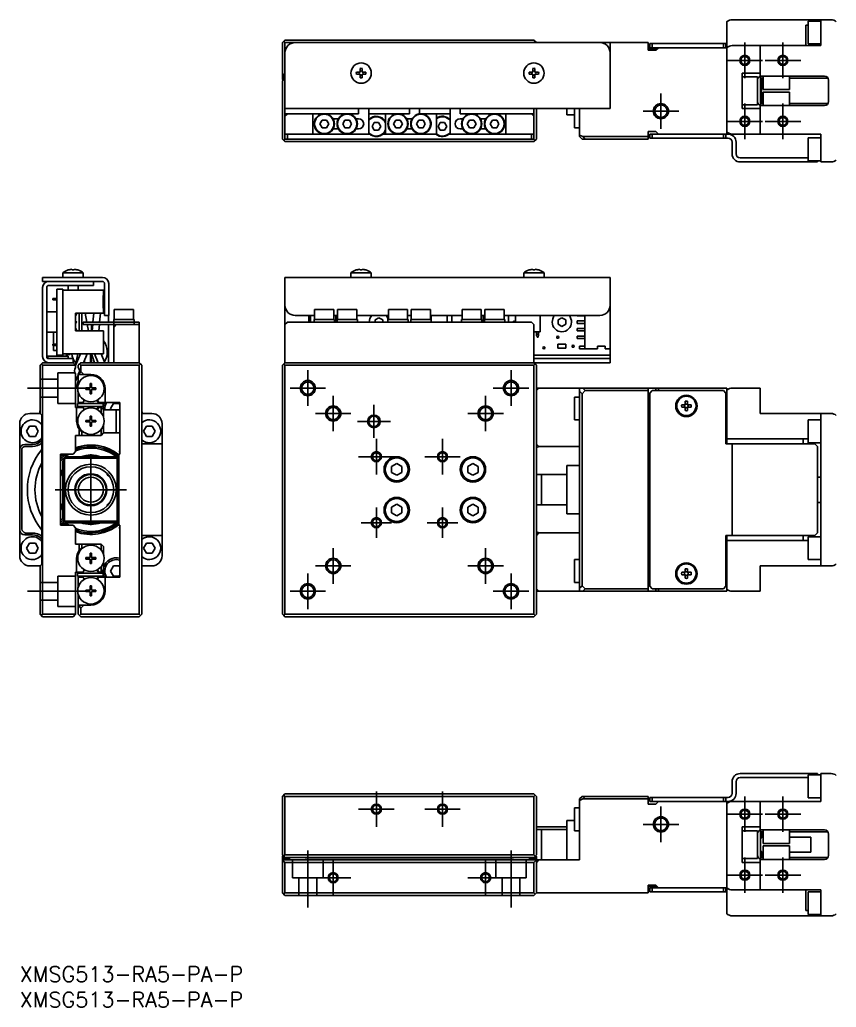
# Model space of a CAD drawing. Extents: x 0 to 519, y -8 to 186.
# Drawn here: x 0 to 160.7, y -8 to 186.4 of the extents above; entities that cross this region are included whole.
import ezdxf

# ---------------------------------------------------------------- set-up
doc = ezdxf.new("R2010")
doc.units = 0
doc.header["$LTSCALE"] = 0.5
doc.linetypes.add('CENTER', pattern=[50.8, 31.75, -6.35, 6.35, -6.35])
doc.linetypes.add('DASHED', pattern=[19.05, 12.7, -6.35])
for name, color, linetype in [('MSM_CENTER', 1, 'CENTER'), ('MSM_CONTINUOUS', 7, 'CONTINUOUS'), ('MSM_DASHED', 4, 'DASHED'), ('MSM_NARROW', 5, 'CONTINUOUS'), ('MSM_PART_NUMBER', 7, 'CONTINUOUS')]:
    doc.layers.add(name, color=color, linetype=linetype)
doc.styles.get("Standard").update_dxf_attribs({"font": 'txt.shx', "height": 1, "bigfont": 'bigfont.shx'})

# ---------------------------------------------------------------- blocks, each defined once
blk = doc.blocks.new('*U2')
at = {"layer": 'MSM_PART_NUMBER'}
blk.add_text('XMSG513-RA5-PA-P', height=3, dxfattribs=at).set_placement((0, -3))
blk = doc.blocks.new('*U3')
at = {"layer": 'MSM_PART_NUMBER'}
blk.add_text('XMSG513-RA5-PA-P', height=3, dxfattribs=at).set_placement((0, -8))

msp = doc.modelspace()

# ---------------------------------------------------------------- linework, layer by layer
at = {"layer": 'MSM_CENTER'}
for p, q in [((142.69, 174.88), (142.69, 181.88)), ((150.19, 174.88), (150.19, 181.88)), ((139.19, 178.38), (146.19, 178.38)), ((146.69, 178.38), (153.69, 178.38)), ((126.19, 164.88), (126.19, 171.88)), ((142.69, 162.88), (142.69, 169.88)), ((150.19, 162.88), (150.19, 169.88)), ((122.69, 168.38), (129.69, 168.38)), ((139.19, 166.38), (146.19, 166.38)), ((146.69, 166.38), (153.69, 166.38)), ((56.69, 117.37), (56.69, 110.37)), ((96.69, 117.37), (96.69, 110.37)), ((1.5, 113.87), (13, 113.87)), ((53.19, 113.87), (60.19, 113.87)), ((93.19, 113.87), (100.19, 113.87)), ((61.69, 112.37), (61.69, 105.37)), ((91.69, 112.37), (91.69, 105.37)), ((58.19, 108.87), (65.19, 108.87)), ((69.69, 104.07), (69.69, 110.57)), ((88.19, 108.87), (95.19, 108.87)), ((66.44, 107.32), (72.94, 107.32)), ((70.19, 103.87), (70.19, 96.87)), ((83.19, 103.87), (83.19, 96.87)), ((14, 86.87), (14, 100.87)), ((66.69, 100.37), (73.69, 100.37)), ((79.69, 100.37), (86.69, 100.37)), ((7, 93.87), (21, 93.87)), ((70.19, 84.37), (70.19, 90.37)), ((83.19, 84.37), (83.19, 90.37)), ((67.19, 87.37), (73.19, 87.37)), ((80.19, 87.37), (86.19, 87.37)), ((61.69, 82.37), (61.69, 75.37)), ((91.69, 82.37), (91.69, 75.37)), ((58.19, 78.87), (65.19, 78.87)), ((88.19, 78.87), (95.19, 78.87)), ((56.69, 77.37), (56.69, 70.37)), ((96.69, 77.37), (96.69, 70.37)), ((1.5, 73.87), (13, 73.87)), ((53.19, 73.87), (60.19, 73.87)), ((93.19, 73.87), (100.19, 73.87)), ((70.19, 27.5), (70.19, 34.5)), ((83.19, 27.5), (83.19, 34.5)), ((142.69, 26.5), (142.69, 33.5)), ((150.19, 26.5), (150.19, 33.5)), ((126.19, 24.5), (126.19, 31.5)), ((66.69, 31), (73.69, 31)), ((79.69, 31), (86.69, 31)), ((139.19, 30), (146.19, 30)), ((146.69, 30), (153.69, 30)), ((122.69, 28), (129.69, 28)), ((56.69, 22.85), (56.69, 11.65)), ((96.69, 22.85), (96.69, 11.65)), ((142.69, 14.5), (142.69, 21.5)), ((150.19, 14.5), (150.19, 21.5)), ((61.69, 14), (61.69, 21)), ((91.69, 14), (91.69, 21)), ((58.19, 17.5), (65.19, 17.5)), ((88.19, 17.5), (95.19, 17.5)), ((139.19, 18), (146.19, 18)), ((146.69, 18), (153.69, 18))]:
    msp.add_line(p, q, dxfattribs=at)
at = {"layer": 'MSM_CONTINUOUS'}
for p, q in [((139.19, 180.9), (139.19, 186)), ((140.19, 186.38), (159.69, 186.38)), ((154.69, 185.32), (155.19, 185.32)), ((154.69, 181.28), (154.69, 185.32)), ((155.19, 186.13), (155.19, 181.63)), ((157.69, 186.13), (155.19, 186.13)), ((157.69, 186.38), (157.69, 181.28)), ((52.19, 182.38), (51.69, 181.88)), ((51.69, 174.68), (51.69, 181.88)), ((51.94, 182.13), (52.19, 181.88)), ((52.19, 182.38), (101.19, 182.38)), ((52.19, 162.88), (52.19, 181.88)), ((52.19, 181.88), (123.69, 181.88)), ((101.69, 181.88), (101.19, 182.38)), ((101.19, 181.88), (101.44, 182.13)), ((116.19, 181.88), (116.19, 168.88)), ((123.69, 181.88), (123.69, 180.38)), ((123.99, 180.88), (123.99, 181.68)), ((123.99, 181.68), (138.99, 181.68)), ((139.19, 180.88), (123.99, 180.88)), ((124.49, 181.68), (124.49, 180.88)), ((125.69, 180.88), (125.19, 180.38)), ((138.49, 180.88), (138.49, 181.68)), ((138.99, 181.68), (138.99, 180.88)), ((139.19, 163.88), (139.19, 180.88)), ((140.19, 181.28), (157.69, 181.28)), ((145.69, 175.25), (145.69, 181.28)), ((155.19, 181.63), (157.69, 181.63)), ((125.44, 180.63), (123.69, 180.63)), ((123.69, 180.38), (125.19, 180.38)), ((52.19, 175.88), (51.69, 175.38)), ((52.19, 175.38), (51.69, 175.38)), ((51.69, 175.18), (52.19, 175.18)), ((52.19, 174.98), (52.09, 174.98)), ((66.26, 176.08), (66.99, 176.08)), ((66.99, 175.68), (66.26, 175.68)), ((66.99, 176.08), (66.99, 176.81)), ((66.99, 174.95), (66.99, 175.68)), ((67.39, 176.81), (67.39, 176.08)), ((67.39, 176.08), (68.12, 176.08)), ((68.12, 175.68), (67.39, 175.68)), ((67.39, 175.68), (67.39, 174.95)), ((100.26, 176.08), (100.99, 176.08)), ((100.99, 175.68), (100.26, 175.68)), ((100.99, 176.08), (100.99, 176.81)), ((100.99, 174.95), (100.99, 175.68)), ((101.39, 176.81), (101.39, 176.08)), ((101.39, 176.08), (102.12, 176.08)), ((102.12, 175.68), (101.39, 175.68)), ((101.39, 175.68), (101.39, 174.95)), ((142.19, 175.88), (145.69, 175.88)), ((142.19, 168.88), (142.19, 175.88)), ((145.19, 175.13), (142.19, 175.13)), ((145.19, 169.63), (145.19, 175.13)), ((145.69, 175.25), (145.78, 175.25)), ((145.7, 175.22), (145.78, 175.25)), ((145.79, 169.5), (145.79, 175.25)), ((145.99, 175.28), (158.39, 175.28)), ((146.29, 175.28), (146.29, 172.63)), ((151.49, 172.63), (151.49, 175.28)), ((51.79, 174.58), (51.69, 174.68)), ((51.94, 174.63), (51.69, 174.38)), ((51.69, 162.88), (51.69, 174.38)), ((51.79, 174.48), (51.79, 174.68)), ((52.19, 174.88), (51.94, 174.63)), ((52.19, 174.38), (51.94, 174.63)), ((145.99, 174.88), (145.79, 174.68)), ((145.99, 174.88), (145.99, 169.88)), ((146.29, 174.88), (145.99, 174.88)), ((159.08, 174.88), (151.49, 174.88)), ((159.19, 174.48), (159.19, 170.28)), ((146.29, 172.63), (151.49, 172.63)), ((146.29, 172.13), (146.29, 169.48)), ((151.49, 172.13), (146.29, 172.13)), ((151.49, 169.48), (151.49, 172.13)), ((142.19, 169.63), (145.19, 169.63)), ((145.69, 169.5), (145.78, 169.5)), ((145.69, 169.5), (145.69, 163.88)), ((145.78, 169.5), (145.7, 169.53)), ((145.79, 170.08), (145.99, 169.88)), ((145.99, 169.88), (146.29, 169.88)), ((158.39, 169.48), (145.99, 169.48)), ((151.49, 169.88), (159.08, 169.88)), ((116.19, 168.88), (52.19, 168.88)), ((66.69, 167.88), (52.19, 167.88)), ((52.19, 167.38), (52.69, 167.88)), ((57.69, 163.88), (57.69, 167.88)), ((66.69, 167.88), (66.69, 168.88)), ((68.69, 168.88), (68.69, 163.88)), ((68.69, 167.88), (76.69, 167.88)), ((71.99, 167.88), (71.99, 163.88)), ((76.69, 167.88), (76.69, 168.88)), ((78.69, 168.88), (78.69, 167.88)), ((78.69, 167.88), (84.69, 167.88)), ((81.99, 163.88), (81.99, 167.88)), ((84.69, 168.88), (84.69, 163.88)), ((86.69, 168.88), (86.69, 167.88)), ((86.69, 167.88), (101.19, 167.88)), ((95.69, 163.88), (95.69, 167.88)), ((100.69, 167.88), (101.19, 167.38)), ((101.19, 168.88), (101.19, 162.88)), ((101.69, 168.88), (101.69, 162.88)), ((107.69, 167.63), (107.69, 168.88)), ((107.69, 167.63), (109.19, 167.63)), ((109.19, 168.88), (109.19, 165.13)), ((110.19, 163.38), (110.19, 168.88)), ((145.69, 168.88), (142.19, 168.88)), ((59.08, 165.88), (59.51, 166.63)), ((59.51, 165.13), (59.08, 165.88)), ((59.51, 166.63), (60.37, 166.63)), ((60.37, 166.63), (60.81, 165.88)), ((60.81, 165.88), (60.37, 165.13)), ((62.71, 166.88), (61.67, 166.88)), ((63.58, 165.88), (64.01, 166.63)), ((64.01, 165.13), (63.58, 165.88)), ((64.01, 166.63), (64.87, 166.63)), ((64.87, 166.63), (65.31, 165.88)), ((65.31, 165.88), (64.87, 165.13)), ((66.69, 166.88), (66.17, 166.88)), ((69.33, 165.38), (69.76, 166.13)), ((69.76, 164.63), (69.33, 165.38)), ((69.76, 166.13), (70.62, 166.13)), ((70.62, 166.13), (71.06, 165.38)), ((71.06, 165.38), (70.62, 164.63)), ((73.58, 165.88), (74.01, 166.63)), ((74.01, 165.13), (73.58, 165.88)), ((74.01, 166.63), (74.87, 166.63)), ((74.87, 166.63), (75.31, 165.88)), ((75.31, 165.88), (74.87, 165.13)), ((77.21, 166.88), (76.17, 166.88)), ((78.08, 165.88), (78.51, 166.63)), ((78.51, 165.13), (78.08, 165.88)), ((78.51, 166.63), (79.37, 166.63)), ((79.37, 166.63), (79.81, 165.88)), ((79.81, 165.88), (79.37, 165.13)), ((82.33, 165.38), (82.76, 166.13)), ((82.76, 164.63), (82.33, 165.38)), ((82.76, 166.13), (83.62, 166.13)), ((83.62, 166.13), (84.06, 165.38)), ((84.06, 165.38), (83.62, 164.63)), ((87.21, 166.88), (86.69, 166.88)), ((88.08, 165.88), (88.51, 166.63)), ((88.51, 165.13), (88.08, 165.88)), ((88.51, 166.63), (89.37, 166.63)), ((89.37, 166.63), (89.81, 165.88)), ((89.81, 165.88), (89.37, 165.13)), ((91.71, 166.88), (90.67, 166.88)), ((92.58, 165.88), (93.01, 166.63)), ((93.01, 165.13), (92.58, 165.88)), ((93.01, 166.63), (93.87, 166.63)), ((93.87, 166.63), (94.31, 165.88)), ((94.31, 165.88), (93.87, 165.13)), ((52.19, 163.88), (68.87, 163.88)), ((52.69, 163.88), (52.69, 162.88)), ((60.37, 165.13), (59.51, 165.13)), ((61.67, 164.88), (62.71, 164.88)), ((64.87, 165.13), (64.01, 165.13)), ((66.17, 164.88), (66.69, 164.88)), ((70.62, 164.63), (69.76, 164.63)), ((71.51, 163.88), (81.99, 163.88)), ((74.87, 165.13), (74.01, 165.13)), ((76.17, 164.88), (77.21, 164.88)), ((79.37, 165.13), (78.51, 165.13)), ((83.62, 164.63), (82.76, 164.63)), ((84.51, 163.88), (101.19, 163.88)), ((86.69, 164.88), (87.21, 164.88)), ((89.37, 165.13), (88.51, 165.13)), ((90.67, 164.88), (91.71, 164.88)), ((93.87, 165.13), (93.01, 165.13)), ((100.69, 162.88), (100.69, 163.88)), ((109.19, 165.13), (110.19, 165.13)), ((110.19, 163.68), (110.8, 163.38)), ((110.69, 162.88), (110.19, 163.38)), ((110.8, 163.38), (123.69, 163.38)), ((110.8, 163.38), (111.3, 162.88)), ((125.19, 164.38), (123.69, 164.38)), ((123.69, 164.38), (123.69, 162.88)), ((123.99, 163.08), (123.99, 163.88)), ((123.99, 163.88), (139.39, 163.88)), ((124.49, 163.88), (124.49, 163.08)), ((125.19, 164.38), (125.69, 163.88)), ((138.49, 163.08), (138.49, 163.88)), ((138.99, 163.88), (138.99, 163.08)), ((157.69, 163.88), (140.19, 163.88)), ((157.69, 158.38), (157.69, 163.88)), ((51.69, 162.88), (51.94, 162.63)), ((51.94, 162.63), (52.19, 162.88)), ((51.94, 162.63), (52.19, 162.38)), ((101.19, 162.88), (52.19, 162.88)), ((101.19, 162.38), (52.19, 162.38)), ((101.19, 162.88), (101.44, 162.63)), ((101.19, 162.38), (101.69, 162.88)), ((123.69, 162.88), (110.69, 162.88)), ((139.39, 163.08), (123.99, 163.08)), ((140.19, 162.28), (140.19, 159.98)), ((140.99, 162.28), (140.99, 159.98)), ((155.19, 163.13), (155.19, 158.63)), ((157.69, 163.13), (155.19, 163.13)), ((141.79, 159.18), (155.19, 159.18)), ((156.99, 158.38), (141.79, 158.38)), ((155.19, 158.63), (157.69, 158.63)), ((156.49, 158.38), (156.49, 158.63)), ((156.99, 158.63), (156.99, 158.38)), ((159.69, 158.38), (157.69, 158.38)), ((12.5, 136.56), (8.5, 136.56)), ((8.5, 136.56), (8.5, 135.67)), ((9.57, 137.12), (9.55, 137.12)), ((10.3, 137.12), (10.3, 137.25)), ((10.7, 137.12), (10.3, 137.12)), ((10.7, 137.25), (10.7, 137.12)), ((11.45, 137.12), (11.43, 137.12)), ((12.5, 135.67), (12.5, 136.56)), ((69.19, 136.56), (65.19, 136.56)), ((65.19, 136.56), (65.19, 135.67)), ((66.26, 137.12), (66.24, 137.12)), ((66.99, 137.12), (66.99, 137.25)), ((67.39, 137.12), (66.99, 137.12)), ((67.39, 137.25), (67.39, 137.12)), ((68.14, 137.12), (68.12, 137.12)), ((69.19, 135.67), (69.19, 136.56)), ((103.19, 136.56), (99.19, 136.56)), ((99.19, 136.56), (99.19, 135.67)), ((100.26, 137.12), (100.24, 137.12)), ((100.99, 137.12), (100.99, 137.25)), ((101.39, 137.12), (100.99, 137.12)), ((101.39, 137.25), (101.39, 137.12)), ((102.14, 137.12), (102.12, 137.12)), ((103.19, 135.67), (103.19, 136.56)), ((4.5, 134.87), (4.5, 135.67)), ((4.5, 135.67), (16.3, 135.67)), ((16.2, 134.87), (4.5, 134.87)), ((14.5, 134.87), (14.5, 134.07)), ((16.7, 128.17), (16.7, 134.37)), ((17.5, 134.47), (17.5, 128.17)), ((52.19, 118.87), (52.19, 135.67)), ((52.19, 135.67), (116.19, 135.67)), ((116.19, 135.67), (116.19, 118.87)), ((4.5, 133.67), (4.5, 120.07)), ((5.3, 120.07), (5.3, 133.67)), ((5.7, 134.07), (14.5, 134.07)), ((7.3, 133.37), (8.5, 133.37)), ((7.3, 120.37), (7.3, 133.37)), ((8.5, 120.37), (8.5, 133.37)), ((16.5, 133.12), (8.5, 133.12)), ((9.5, 134.07), (9.5, 133.12)), ((11.5, 133.12), (11.5, 134.07)), ((16.5, 132.12), (16.5, 133.12)), ((7.3, 131.49), (6.5, 131.49)), ((6.5, 131.49), (6.5, 131.24)), ((7.3, 131.24), (6.5, 131.24)), ((16.4, 129.62), (16.4, 132.12)), ((16.5, 132.12), (16.4, 132.12)), ((16.4, 131.32), (16.5, 131.32)), ((16.4, 130.94), (16.5, 130.94)), ((16.4, 130.79), (16.5, 130.79)), ((16.4, 130.42), (16.5, 130.42)), ((16.5, 130.42), (16.5, 131.32)), ((16.5, 131.12), (16.7, 131.12)), ((7.3, 128.87), (5.3, 128.87)), ((11, 128.62), (16.5, 128.62)), ((11, 125.12), (11, 128.62)), ((11.7, 128.62), (11.7, 125.12)), ((12.2, 128.62), (12.2, 125.12)), ((13.21, 126.87), (12.9, 128.62)), ((14.57, 128.62), (14.41, 126.87)), ((15.72, 126.87), (15.88, 128.62)), ((16.5, 129.62), (16.4, 129.62)), ((16.5, 128.62), (16.5, 129.62)), ((22.4, 129.37), (18.6, 129.37)), ((18.6, 129.37), (18.6, 127.37)), ((22.4, 127.37), (22.4, 129.37)), ((61.84, 129.37), (58.04, 129.37)), ((58.04, 129.37), (58.04, 127.37)), ((61.84, 127.37), (61.84, 129.37)), ((66.34, 129.37), (62.54, 129.37)), ((62.54, 129.37), (62.54, 127.37)), ((66.34, 127.37), (66.34, 129.37)), ((76.34, 129.37), (72.54, 129.37)), ((72.54, 129.37), (72.54, 127.37)), ((76.34, 127.37), (76.34, 129.37)), ((80.84, 129.37), (77.04, 129.37)), ((77.04, 129.37), (77.04, 127.37)), ((80.84, 127.37), (80.84, 129.37)), ((90.84, 129.37), (87.04, 129.37)), ((87.04, 129.37), (87.04, 127.37)), ((90.84, 127.37), (90.84, 129.37)), ((95.34, 129.37), (91.54, 129.37)), ((91.54, 129.37), (91.54, 127.37)), ((95.34, 127.37), (95.34, 129.37)), ((12.5, 126.37), (12.5, 126.87)), ((22.5, 126.87), (12.5, 126.87)), ((12.5, 126.37), (23.5, 126.37)), ((13.52, 125.12), (13.3, 126.37)), ((14.14, 126.37), (14.11, 125.12)), ((14.37, 126.37), (14.25, 125.12)), ((15.56, 125.12), (15.67, 126.37)), ((17.5, 128.17), (16.7, 128.17)), ((17.47, 128.17), (17.47, 126.87)), ((17.47, 126.37), (17.47, 118.87)), ((18.5, 127.37), (18.5, 118.87)), ((18.5, 127.37), (22.5, 127.37)), ((18.5, 125.87), (19, 126.37)), ((22.5, 126.37), (22.5, 127.37)), ((22.5, 126.87), (23.5, 126.87)), ((23.5, 118.87), (23.5, 126.87)), ((52.69, 126.87), (52.19, 126.37)), ((100.69, 126.87), (52.69, 126.87)), ((58.04, 128.17), (54.19, 128.17)), ((56.89, 126.87), (56.89, 128.17)), ((57.19, 126.87), (57.19, 128.17)), ((57.94, 127.37), (61.94, 127.37)), ((57.94, 127.37), (57.94, 126.87)), ((62.54, 128.17), (61.84, 128.17)), ((61.94, 126.87), (61.94, 127.37)), ((62.19, 126.87), (62.19, 128.17)), ((62.44, 127.37), (66.44, 127.37)), ((62.44, 127.37), (62.44, 126.87)), ((72.54, 128.17), (66.34, 128.17)), ((66.36, 127.37), (66.36, 128.17)), ((66.44, 126.87), (66.44, 127.37)), ((69.94, 127.3), (70.69, 127.73)), ((69.94, 126.87), (69.94, 127.3)), ((70.69, 127.73), (71.44, 127.3)), ((71.44, 127.3), (71.44, 126.87)), ((72.44, 127.37), (76.44, 127.37)), ((72.44, 127.37), (72.44, 126.87)), ((77.04, 128.17), (76.34, 128.17)), ((76.44, 126.87), (76.44, 127.37)), ((76.94, 127.37), (80.94, 127.37)), ((76.94, 127.37), (76.94, 126.87)), ((87.04, 128.17), (80.84, 128.17)), ((80.94, 128.17), (80.94, 127.37)), ((80.94, 126.87), (80.94, 127.37)), ((84.14, 126.87), (84.14, 128.17)), ((85.06, 128.17), (85.06, 126.87)), ((86.94, 127.37), (90.94, 127.37)), ((86.94, 127.37), (86.94, 126.87)), ((91.54, 128.17), (90.84, 128.17)), ((90.94, 126.87), (90.94, 127.37)), ((91.19, 126.87), (91.19, 128.17)), ((91.44, 127.37), (95.44, 127.37)), ((91.44, 127.37), (91.44, 126.87)), ((114.19, 128.17), (95.34, 128.17)), ((95.44, 126.87), (95.44, 127.37)), ((96.19, 126.87), (96.19, 128.17)), ((97.55, 126.87), (97.55, 128.17)), ((101.19, 126.37), (100.69, 126.87)), ((101.19, 118.87), (101.19, 126.37)), ((102.45, 128.17), (102.45, 125.02)), ((105.94, 127.3), (106.69, 127.73)), ((105.94, 126.43), (105.94, 127.3)), ((106.69, 126), (105.94, 126.43)), ((106.69, 127.73), (107.44, 127.3)), ((107.44, 126.43), (106.69, 126)), ((107.44, 127.3), (107.44, 126.43)), ((109.69, 128.12), (109.69, 128.17)), ((109.69, 128.12), (111.19, 128.12)), ((109.69, 126.62), (109.69, 127.12)), ((111.19, 127.12), (109.69, 127.12)), ((109.69, 126.62), (111.19, 126.62)), ((111.19, 128.17), (111.19, 121.62)), ((5.3, 124.87), (7.3, 124.87)), ((6.62, 124.87), (6.62, 122.49)), ((16.5, 125.12), (11, 125.12)), ((16.5, 120.62), (16.5, 125.12)), ((102.35, 124.92), (101.19, 124.92)), ((101.69, 124.92), (101.69, 124.18)), ((102.12, 124.48), (101.69, 124.48)), ((102.12, 124.92), (102.12, 124.18)), ((109.69, 125.12), (109.69, 125.62)), ((111.19, 125.62), (109.69, 125.62)), ((109.69, 125.12), (111.19, 125.12)), ((6.5, 122.49), (6.5, 122.24)), ((7.3, 122.49), (6.5, 122.49)), ((101.8, 124.12), (101.69, 124.18)), ((101.8, 123.87), (101.8, 124.12)), ((101.8, 123.87), (102, 123.87)), ((102.12, 124.18), (102, 124.12)), ((102, 124.12), (102, 123.87)), ((105.87, 122.5), (105.87, 121.7)), ((107.47, 122.5), (105.87, 122.5)), ((107.47, 121.7), (107.47, 122.5)), ((109.69, 123.62), (109.69, 124.12)), ((111.19, 124.12), (109.69, 124.12)), ((109.69, 123.62), (111.19, 123.62)), ((7.3, 122.24), (6.5, 122.24)), ((6.62, 122.24), (6.62, 121.26)), ((7.3, 121.26), (6.62, 121.26)), ((8.5, 120.62), (16.5, 120.62)), ((9.9, 120.62), (9.9, 120.46)), ((11.41, 120.62), (10.94, 118.43)), ((11.98, 120.62), (11, 118.32)), ((12.54, 118.87), (13.28, 120.62)), ((13.91, 118.87), (13.94, 120.62)), ((14.15, 120.62), (14.71, 118.87)), ((14.72, 120.62), (15.46, 118.87)), ((16.77, 118.87), (16.02, 120.62)), ((105.87, 121.7), (107.47, 121.7)), ((110.19, 121.62), (110.19, 122.12)), ((111.19, 122.12), (110.19, 122.12)), ((110.19, 121.62), (113.69, 121.62)), ((113.69, 122.12), (115.19, 122.12)), ((113.69, 121.62), (113.69, 122.12)), ((115.19, 121.62), (115.19, 122.12)), ((115.19, 121.62), (116.19, 121.62)), ((4, 118.37), (4.5, 118.87)), ((4.25, 118.62), (4.5, 118.37)), ((4.5, 118.87), (10.5, 118.87)), ((5.5, 120.17), (9.5, 120.17)), ((5.5, 120.17), (5.5, 119.72)), ((10.5, 119.67), (5.7, 119.67)), ((7.3, 120.37), (8.5, 120.37)), ((9.9, 120.46), (9.19, 120.46)), ((9.19, 120.46), (9.19, 120.17)), ((9.5, 119.67), (9.5, 120.17)), ((10.5, 119.67), (10.5, 118.87)), ((10.5, 118.87), (11, 118.37)), ((11.5, 118.37), (12, 118.87)), ((11.75, 118.62), (12, 118.37)), ((12, 118.87), (23.5, 118.87)), ((12.71, 119.28), (12.71, 118.87)), ((14.08, 118.87), (13.94, 119.8)), ((14.06, 119.6), (14.2, 118.87)), ((24, 118.37), (23.5, 118.87)), ((23.5, 118.37), (23.75, 118.62)), ((51.69, 118.37), (52.19, 118.87)), ((51.94, 118.62), (52.19, 118.37)), ((52.19, 118.87), (116.19, 118.87)), ((116.19, 120.37), (101.19, 120.37)), ((116.19, 119.67), (101.19, 119.67)), ((101.19, 118.87), (101.69, 118.37)), ((101.19, 118.37), (101.44, 118.62)), ((4, 108.87), (4, 118.37)), ((4.5, 118.37), (4.5, 69.37)), ((11, 118.37), (4.5, 118.37)), ((11, 117.93), (11, 118.37)), ((11.5, 117.93), (11.5, 118.37)), ((12, 117.17), (11.58, 116.57)), ((12, 118.37), (12, 117.17)), ((23.5, 118.37), (12, 118.37)), ((12.6, 116.57), (12, 117.17)), ((23.5, 69.37), (23.5, 118.37)), ((24, 118.37), (24, 69.37)), ((51.69, 69.37), (51.69, 118.37)), ((52.19, 118.37), (52.19, 69.37)), ((101.19, 118.37), (52.19, 118.37)), ((101.19, 69.37), (101.19, 118.37)), ((101.69, 118.37), (101.69, 69.37)), ((11, 110.07), (11, 116.61)), ((11, 115.25), (11.5, 116.43)), ((11.17, 113.87), (11.5, 115.39)), ((11.5, 116.61), (11.5, 114.48)), ((14, 116.57), (11.5, 116.57)), ((13.86, 114.77), (14.15, 114.77)), ((13.86, 113.97), (13.86, 114.77)), ((14.15, 113.97), (14.15, 114.77)), ((11.4, 113.87), (11, 113.87)), ((11.5, 113.05), (11.5, 111.07)), ((13, 113.91), (13.8, 113.91)), ((13, 113.91), (13, 113.62)), ((13, 113.62), (13.8, 113.62)), ((13.53, 113.62), (13.53, 113.91)), ((14.15, 114.24), (13.86, 114.24)), ((13.86, 112.77), (13.86, 113.56)), ((13.86, 113.3), (14.15, 113.3)), ((13.86, 112.77), (14.15, 112.77)), ((14.15, 112.77), (14.15, 113.56)), ((14.21, 113.91), (15, 113.91)), ((14.21, 113.62), (15, 113.62)), ((14.47, 113.62), (14.47, 113.91)), ((15, 113.91), (15, 113.62)), ((16.8, 111.07), (16.8, 113.77)), ((101.69, 113.37), (102.19, 113.87)), ((139.19, 113.87), (101.69, 113.87)), ((110.19, 73.87), (110.19, 113.87)), ((110.69, 112.75), (110.19, 113.25)), ((111.3, 113.37), (110.69, 112.75)), ((110.69, 112.75), (110.69, 74.98)), ((110.8, 113.87), (111.3, 113.37)), ((123.69, 113.37), (111.3, 113.37)), ((123.69, 113.87), (123.69, 73.87)), ((124.49, 113.37), (123.99, 112.87)), ((123.99, 112.87), (123.99, 74.87)), ((138.49, 113.37), (124.49, 113.37)), ((125.19, 113.37), (125.19, 113.87)), ((125.69, 113.87), (125.69, 113.37)), ((138.99, 112.87), (138.49, 113.37)), ((138.99, 102.87), (138.99, 112.87)), ((139.19, 102.87), (139.19, 113.87)), ((140.19, 113.87), (145.69, 113.87)), ((145.69, 108.87), (145.69, 113.87)), ((16.39, 110.87), (11.39, 110.87)), ((11.39, 110.87), (11.39, 110.27)), ((11.5, 111.07), (12.46, 111.07)), ((12.46, 111.07), (12.63, 111.36)), ((15.37, 111.36), (15.54, 111.07)), ((15.54, 111.07), (19.7, 111.07)), ((16.39, 110.27), (16.39, 110.87)), ((17.85, 109.87), (18.42, 110.87)), ((18.42, 110.87), (19.58, 110.87)), ((19.58, 110.87), (19.7, 110.65)), ((19.7, 100.87), (19.7, 111.07)), ((109.19, 112.12), (109.19, 107.62)), ((110.19, 112.12), (109.19, 112.12)), ((130.95, 111.29), (130.95, 110.61)), ((131.43, 110.61), (131.43, 111.29)), ((2, 108.87), (4, 108.87)), ((3.88, 108.87), (4, 109.57)), ((4.35, 108.52), (4, 108.87)), ((12.46, 110.07), (11, 110.07)), ((11.2, 110.07), (11.2, 107.37)), ((11.39, 110.27), (16.39, 110.27)), ((12.46, 110.07), (12.63, 109.77)), ((15.37, 109.77), (15.54, 110.07)), ((16, 110.07), (15.54, 110.07)), ((16, 109.03), (16, 110.07)), ((16, 110.07), (16.5, 109.57)), ((16.5, 109.57), (16.5, 108.08)), ((19.7, 109.57), (16.5, 109.57)), ((18.02, 109.57), (17.85, 109.87)), ((19, 105.07), (19, 109.57)), ((24, 109.57), (24.12, 108.87)), ((26, 108.87), (24, 108.87)), ((130.95, 110.61), (130.27, 110.61)), ((130.27, 110.13), (130.95, 110.13)), ((130.95, 110.13), (130.95, 109.45)), ((132.11, 110.61), (131.43, 110.61)), ((131.43, 109.45), (131.43, 110.13)), ((131.43, 110.13), (132.11, 110.13)), ((159.69, 108.87), (145.69, 108.87)), ((157.69, 78.87), (157.69, 108.87)), ((4.35, 79.22), (4.35, 108.52)), ((13, 107.51), (13.8, 107.51)), ((13, 107.51), (13, 107.22)), ((13, 107.22), (13.8, 107.22)), ((13.53, 107.22), (13.53, 107.51)), ((13.86, 108.37), (14.15, 108.37)), ((13.86, 107.57), (13.86, 108.37)), ((14.15, 107.84), (13.86, 107.84)), ((13.86, 106.37), (13.86, 107.16)), ((14.15, 107.57), (14.15, 108.37)), ((14.15, 106.37), (14.15, 107.16)), ((14.21, 107.51), (15, 107.51)), ((14.21, 107.22), (15, 107.22)), ((14.47, 107.22), (14.47, 107.51)), ((15, 107.51), (15, 107.22)), ((109.19, 107.62), (110.19, 107.62)), ((155.19, 107.62), (155.19, 103.12)), ((157.69, 107.62), (155.19, 107.62)), ((0, 106.87), (0, 80.87)), ((1.35, 105.37), (1.92, 106.37)), ((1.92, 104.37), (1.35, 105.37)), ((1.92, 106.37), (3.08, 106.37)), ((3.08, 106.37), (3.65, 105.37)), ((3.65, 105.37), (3.08, 104.37)), ((11.7, 104.57), (11.7, 105.77)), ((12.2, 105.22), (12.2, 104.57)), ((13.86, 106.9), (14.15, 106.9)), ((13.86, 106.37), (14.15, 106.37)), ((16, 104.57), (16, 105.71)), ((16.5, 105.07), (16, 104.57)), ((16.5, 106.65), (16.5, 105.07)), ((16.5, 105.07), (19.7, 105.07)), ((24.35, 105.37), (24.92, 106.37)), ((24.92, 104.37), (24.35, 105.37)), ((24.92, 106.37), (26.08, 106.37)), ((26.08, 106.37), (26.65, 105.37)), ((26.65, 105.37), (26.08, 104.37)), ((28, 106.87), (28, 102.87)), ((3.08, 104.37), (1.92, 104.37)), ((11, 104.57), (16, 104.57)), ((11, 104.57), (11, 101.37)), ((26.08, 104.37), (24.92, 104.37)), ((123.99, 103.87), (123.69, 103.87)), ((155.19, 103.87), (138.99, 103.87)), ((154.19, 102.87), (154.19, 103.87)), ((155.19, 103.12), (157.69, 103.12)), ((0.38, 86.09), (0.38, 101.64)), ((1, 102.77), (2.5, 102.77)), ((1.13, 102.38), (2.5, 102.38)), ((11, 101.37), (10.5, 100.87)), ((28, 102.87), (24, 102.87)), ((28, 102.87), (28, 84.87)), ((102.19, 102.35), (101.69, 102.85)), ((101.69, 102.17), (102.19, 102.35)), ((110.19, 102.35), (102.19, 102.35)), ((123.69, 102.12), (123.99, 102.12)), ((138.99, 102.87), (156.49, 102.87)), ((140.19, 84.87), (140.19, 102.87)), ((156.99, 102.37), (156.49, 102.87)), ((156.99, 102.37), (156.99, 85.37)), ((8, 100.87), (10.5, 100.87)), ((8, 86.87), (8, 100.87)), ((8.5, 99.57), (8.8, 99.87)), ((8.5, 88.17), (8.5, 99.57)), ((9.3, 100.37), (8.8, 99.87)), ((8.8, 99.87), (8.8, 87.87)), ((19, 100.07), (9, 100.07)), ((9.3, 100.37), (18.7, 100.37)), ((18.7, 100.37), (19.2, 99.87)), ((19.2, 87.87), (19.2, 99.87)), ((19.2, 99.87), (19.5, 99.57)), ((19.5, 86.87), (19.5, 100.87)), ((19.5, 100.87), (19.7, 100.87)), ((73.19, 98.44), (74.19, 99.02)), ((73.19, 97.29), (73.19, 98.44)), ((74.19, 96.71), (73.19, 97.29)), ((74.19, 99.02), (75.19, 98.44)), ((75.19, 97.29), (74.19, 96.71)), ((75.19, 98.44), (75.19, 97.29)), ((88.19, 98.44), (89.19, 99.02)), ((88.19, 97.29), (88.19, 98.44)), ((89.19, 96.71), (88.19, 97.29)), ((89.19, 99.02), (90.19, 98.44)), ((90.19, 97.29), (89.19, 96.71)), ((90.19, 98.44), (90.19, 97.29)), ((107.69, 89.12), (107.69, 98.62)), ((110.19, 98.62), (107.69, 98.62)), ((123.89, 98.87), (123.69, 98.67)), ((123.89, 98.87), (123.89, 88.87)), ((123.99, 98.87), (123.89, 98.87)), ((17.2, 96.84), (17.2, 97.03)), ((17.2, 96.84), (17.43, 96.62)), ((17.43, 96.79), (17.43, 96.62)), ((17.43, 96.62), (17.56, 96.62)), ((107.69, 96.87), (101.69, 96.87)), ((102.69, 90.87), (102.69, 96.87)), ((157.69, 96.37), (156.99, 96.37)), ((16.97, 92.8), (16.97, 92.8)), ((156.99, 91.37), (157.69, 91.37)), ((12.56, 91.07), (12.63, 91.07)), ((12.69, 91), (12.63, 91.07)), ((15.38, 91.07), (15.31, 91)), ((15.38, 91.07), (15.44, 91.07)), ((17.43, 91.12), (17.2, 90.89)), ((17.2, 90.7), (17.2, 90.89)), ((17.43, 91.12), (17.43, 90.95)), ((17.56, 91.12), (17.43, 91.12)), ((17.56, 91.12), (17.56, 91.12)), ((73.19, 90.44), (74.19, 91.02)), ((73.19, 89.29), (73.19, 90.44)), ((74.19, 91.02), (75.19, 90.44)), ((75.19, 90.44), (75.19, 89.29)), ((88.19, 90.44), (89.19, 91.02)), ((88.19, 89.29), (88.19, 90.44)), ((89.19, 91.02), (90.19, 90.44)), ((90.19, 90.44), (90.19, 89.29)), ((101.69, 90.87), (107.69, 90.87)), ((8.8, 87.87), (8.5, 88.17)), ((8.8, 87.87), (9, 87.67)), ((9, 87.67), (19, 87.67)), ((9.3, 87.37), (9, 87.67)), ((19, 87.67), (18.7, 87.37)), ((19, 87.67), (19.2, 87.87)), ((19.5, 88.17), (19.2, 87.87)), ((74.19, 88.71), (73.19, 89.29)), ((75.19, 89.29), (74.19, 88.71)), ((89.19, 88.71), (88.19, 89.29)), ((90.19, 89.29), (89.19, 88.71)), ((107.69, 89.12), (110.19, 89.12)), ((123.69, 89.07), (123.89, 88.87)), ((123.89, 88.87), (123.99, 88.87)), ((10.5, 86.87), (8, 86.87)), ((18.7, 87.37), (9.3, 87.37)), ((10.5, 86.87), (11, 86.37)), ((11, 83.17), (11, 86.37)), ((19.7, 86.87), (19.5, 86.87)), ((19.7, 76.67), (19.7, 86.87)), ((102.19, 85.38), (101.69, 85.56)), ((123.99, 85.62), (123.69, 85.62)), ((2.5, 84.97), (1, 84.97)), ((2.5, 85.35), (1.13, 85.35)), ((24, 84.87), (28, 84.87)), ((28, 84.87), (28, 80.87)), ((101.69, 84.88), (102.19, 85.38)), ((102.19, 85.38), (110.19, 85.38)), ((123.69, 83.87), (123.99, 83.87)), ((138.99, 74.87), (138.99, 84.87)), ((138.99, 84.87), (156.49, 84.87)), ((138.99, 83.87), (155.19, 83.87)), ((139.19, 73.87), (139.19, 84.87)), ((154.19, 83.87), (154.19, 84.87)), ((155.19, 84.62), (155.19, 80.12)), ((157.69, 84.62), (155.19, 84.62)), ((156.49, 84.87), (156.99, 85.37)), ((1.35, 82.37), (1.92, 83.37)), ((1.92, 81.37), (1.35, 82.37)), ((1.92, 83.37), (3.08, 83.37)), ((3.08, 83.37), (3.65, 82.37)), ((3.65, 82.37), (3.08, 81.37)), ((16, 83.17), (11, 83.17)), ((11.7, 81.96), (11.7, 83.17)), ((12.2, 83.17), (12.2, 82.51)), ((16, 82.03), (16, 83.17)), ((16, 83.17), (16.5, 82.67)), ((16.5, 82.67), (16.5, 81.08)), ((24.35, 82.37), (24.92, 83.37)), ((24.92, 81.37), (24.35, 82.37)), ((24.92, 83.37), (26.08, 83.37)), ((26.08, 83.37), (26.65, 82.37)), ((26.65, 82.37), (26.08, 81.37)), ((3.08, 81.37), (1.92, 81.37)), ((11.2, 77.67), (11.2, 80.37)), ((13, 80.51), (13.8, 80.51)), ((13, 80.51), (13, 80.22)), ((13, 80.22), (13.8, 80.22)), ((13.53, 80.22), (13.53, 80.51)), ((13.86, 81.37), (14.15, 81.37)), ((13.86, 80.57), (13.86, 81.37)), ((14.15, 80.84), (13.86, 80.84)), ((13.86, 79.37), (13.86, 80.16)), ((13.86, 79.9), (14.15, 79.9)), ((14.15, 80.57), (14.15, 81.37)), ((14.15, 79.37), (14.15, 80.16)), ((14.21, 80.51), (15, 80.51)), ((14.21, 80.22), (15, 80.22)), ((14.47, 80.22), (14.47, 80.51)), ((15, 80.51), (15, 80.22)), ((26.08, 81.37), (24.92, 81.37)), ((109.19, 80.12), (109.19, 75.62)), ((110.19, 80.12), (109.19, 80.12)), ((155.19, 80.12), (157.69, 80.12)), ((4, 78.87), (2, 78.87)), ((4, 78.87), (4.35, 79.22)), ((4, 69.37), (4, 78.87)), ((12.63, 77.96), (12.46, 77.67)), ((13.86, 79.37), (14.15, 79.37)), ((15.54, 77.67), (15.37, 77.96)), ((16, 77.67), (16, 78.71)), ((16.5, 78.17), (16, 77.67)), ((16.5, 79.65), (16.5, 78.17)), ((17.85, 77.87), (18.42, 78.87)), ((18.42, 76.87), (17.85, 77.87)), ((18.42, 78.87), (19.58, 78.87)), ((19.58, 78.87), (19.7, 78.65)), ((24, 78.87), (26, 78.87)), ((130.95, 78.29), (130.95, 77.61)), ((131.43, 77.61), (131.43, 78.29)), ((145.69, 78.87), (159.69, 78.87)), ((145.69, 78.87), (145.69, 73.87)), ((11, 77.67), (12.46, 77.67)), ((11, 69.37), (11, 77.67)), ((16.39, 77.47), (11.39, 77.47)), ((11.39, 77.47), (11.39, 76.87)), ((11.39, 76.87), (16.39, 76.87)), ((12.46, 76.67), (11.5, 76.67)), ((11.5, 76.67), (11.5, 74.68)), ((12.63, 76.37), (12.46, 76.67)), ((15.54, 76.67), (15.37, 76.37)), ((16, 77.67), (15.54, 77.67)), ((19.7, 76.67), (15.54, 76.67)), ((16.39, 76.87), (16.39, 77.47)), ((16.8, 73.97), (16.8, 76.67)), ((19.58, 76.87), (18.42, 76.87)), ((19.7, 77.08), (19.58, 76.87)), ((130.95, 77.61), (130.27, 77.61)), ((130.27, 77.13), (130.95, 77.13)), ((130.95, 77.13), (130.95, 76.45)), ((132.11, 77.61), (131.43, 77.61)), ((131.43, 77.13), (132.11, 77.13)), ((131.43, 76.45), (131.43, 77.13)), ((11.4, 73.87), (11, 73.87)), ((13, 74.11), (13.8, 74.11)), ((13, 74.11), (13, 73.82)), ((13.53, 73.82), (13.53, 74.11)), ((13.86, 74.97), (14.15, 74.97)), ((13.86, 74.17), (13.86, 74.97)), ((14.15, 74.44), (13.86, 74.44)), ((14.15, 74.17), (14.15, 74.97)), ((14.21, 74.11), (15, 74.11)), ((14.47, 73.82), (14.47, 74.11)), ((15, 74.11), (15, 73.82)), ((102.19, 73.87), (101.69, 74.37)), ((101.69, 73.87), (139.19, 73.87)), ((109.19, 75.62), (110.19, 75.62)), ((110.19, 74.48), (110.69, 74.98)), ((110.69, 74.98), (111.3, 74.37)), ((111.3, 74.37), (110.8, 73.87)), ((111.3, 74.37), (123.69, 74.37)), ((123.99, 74.87), (124.49, 74.37)), ((124.49, 74.37), (138.49, 74.37)), ((125.19, 73.87), (125.19, 74.37)), ((125.69, 74.37), (125.69, 73.87)), ((138.49, 74.37), (138.99, 74.87)), ((145.69, 73.87), (140.19, 73.87)), ((11.5, 69.37), (11.5, 73.25)), ((13, 73.82), (13.8, 73.82)), ((13.86, 72.97), (13.86, 73.76)), ((13.86, 73.5), (14.15, 73.5)), ((13.86, 72.97), (14.15, 72.97)), ((14.15, 72.97), (14.15, 73.76)), ((14.21, 73.82), (15, 73.82)), ((11.5, 71.17), (14, 71.17)), ((11.58, 71.17), (12, 70.57)), ((12, 70.57), (12.6, 71.17)), ((12, 70.57), (12, 69.37)), ((4.5, 68.87), (4, 69.37)), ((4.5, 69.37), (4.25, 69.12)), ((4.5, 69.37), (11, 69.37)), ((10.5, 68.87), (4.5, 68.87)), ((11, 69.37), (10.5, 68.87)), ((12, 68.87), (11.5, 69.37)), ((12, 69.37), (11.75, 69.12)), ((12, 69.37), (23.5, 69.37)), ((23.5, 68.87), (12, 68.87)), ((23.75, 69.12), (23.5, 69.37)), ((23.5, 68.87), (24, 69.37)), ((51.94, 69.12), (51.69, 69.37)), ((52.19, 69.37), (51.94, 69.12)), ((52.19, 68.87), (51.94, 69.12)), ((52.19, 69.37), (101.19, 69.37)), ((101.19, 68.87), (52.19, 68.87)), ((101.44, 69.12), (101.19, 69.37)), ((101.69, 69.37), (101.19, 68.87)), ((141.79, 38), (156.99, 38)), ((141.79, 37.2), (155.19, 37.2)), ((155.19, 37.75), (155.19, 33.25)), ((157.69, 37.75), (155.19, 37.75)), ((156.49, 37.75), (156.49, 38)), ((156.99, 38), (156.99, 37.75)), ((157.69, 38), (159.69, 38)), ((157.69, 32.5), (157.69, 38)), ((140.19, 34.1), (140.19, 36.4)), ((140.99, 36.4), (140.99, 34.1)), ((52.19, 34), (51.69, 33.5)), ((51.69, 22), (51.69, 33.5)), ((52.19, 33.5), (51.94, 33.75)), ((52.19, 34), (101.19, 34)), ((101.19, 33.5), (52.19, 33.5)), ((52.19, 33.5), (52.19, 22)), ((101.44, 33.75), (101.19, 34)), ((101.44, 33.75), (101.19, 33.5)), ((101.19, 22), (101.19, 33.5)), ((101.69, 33.5), (101.44, 33.75)), ((101.69, 33.5), (101.69, 22)), ((110.19, 33), (110.69, 33.5)), ((110.69, 33.5), (123.69, 33.5)), ((111.3, 33.5), (110.8, 33)), ((123.69, 33.5), (123.69, 32)), ((123.99, 32.5), (123.99, 33.3)), ((123.99, 33.3), (139.39, 33.3)), ((124.49, 33.3), (124.49, 32.5)), ((138.49, 32.5), (138.49, 33.3)), ((138.99, 33.3), (138.99, 32.5)), ((155.19, 33.25), (157.69, 33.25)), ((109.19, 31.25), (109.19, 26.75)), ((110.19, 31.25), (109.19, 31.25)), ((110.19, 33), (110.19, 21)), ((110.8, 33), (110.19, 32.69)), ((123.69, 33), (110.8, 33)), ((123.69, 32), (125.19, 32)), ((139.39, 32.5), (123.99, 32.5)), ((125.69, 32.5), (125.19, 32)), ((139.19, 32.5), (139.19, 15.5)), ((140.19, 32.5), (157.69, 32.5)), ((145.69, 26.87), (145.69, 32.5)), ((107.69, 27.5), (101.69, 27.5)), ((107.69, 21), (107.69, 28.75)), ((109.19, 28.75), (107.69, 28.75)), ((142.19, 20.5), (142.19, 27.5)), ((142.19, 27.5), (145.69, 27.5)), ((107.69, 27), (101.69, 27)), ((102.69, 21), (102.69, 27)), ((109.19, 26.75), (110.19, 26.75)), ((145.19, 26.75), (142.19, 26.75)), ((145.19, 21.25), (145.19, 26.75)), ((145.69, 26.87), (145.78, 26.87)), ((145.7, 26.85), (145.78, 26.87)), ((145.79, 21.12), (145.79, 26.88)), ((145.99, 26.5), (145.79, 26.3)), ((145.79, 25.13), (145.99, 25.5)), ((145.99, 26.9), (158.39, 26.9)), ((145.99, 26.5), (145.99, 25.5)), ((146.29, 26.5), (145.99, 26.5)), ((145.99, 25.5), (146.29, 25.5)), ((146.29, 26.9), (146.29, 24.25)), ((151.49, 24.25), (151.49, 26.9)), ((159.08, 26.5), (151.49, 26.5)), ((151.49, 25.5), (155.69, 25.5)), ((155.69, 22.5), (155.69, 25.5)), ((159.19, 26.1), (159.19, 21.9)), ((146.29, 24.25), (151.49, 24.25)), ((146.29, 23.75), (146.29, 21.1)), ((151.49, 23.75), (146.29, 23.75)), ((151.49, 21.1), (151.49, 23.75)), ((51.69, 22), (52.19, 21.5)), ((51.69, 21.7), (51.79, 21.8)), ((51.69, 14.5), (51.69, 21.7)), ((51.79, 21.7), (51.79, 21.9)), ((51.94, 21.75), (52.19, 22)), ((52.09, 21.4), (52.79, 21.4)), ((52.19, 22), (101.19, 22)), ((101.19, 21.5), (52.19, 21.5)), ((53.09, 21.5), (53.09, 21.2)), ((56.19, 21.39), (56.19, 21.5)), ((97.19, 21.39), (56.19, 21.39)), ((97.19, 21.39), (97.19, 21.5)), ((100.29, 21.5), (100.29, 21.2)), ((100.59, 21.4), (101.29, 21.4)), ((101.19, 22), (101.44, 21.75)), ((101.19, 21.5), (101.69, 22)), ((101.59, 21.9), (101.59, 21.7)), ((101.59, 21.8), (101.69, 21.7)), ((101.69, 21.7), (101.69, 14.5)), ((145.99, 22.5), (145.79, 22.87)), ((145.79, 21.7), (145.99, 21.5)), ((145.99, 22.5), (145.99, 21.5)), ((145.99, 22.5), (146.29, 22.5)), ((145.99, 21.5), (146.29, 21.5)), ((151.49, 22.5), (155.69, 22.5)), ((151.49, 21.5), (159.08, 21.5)), ((51.69, 21.2), (53.09, 21.2)), ((51.69, 21), (52.19, 20.5)), ((51.69, 21), (110.19, 21)), ((101.19, 20.5), (52.19, 20.5)), ((52.19, 20.5), (52.19, 14.5)), ((101.69, 21.2), (100.29, 21.2)), ((101.19, 20.5), (101.69, 21)), ((101.19, 14.5), (101.19, 20.5)), ((101.69, 20.5), (102.19, 21)), ((142.19, 21.25), (145.19, 21.25)), ((145.69, 20.5), (142.19, 20.5)), ((145.69, 21.13), (145.78, 21.13)), ((145.69, 15.1), (145.69, 21.13)), ((145.78, 21.13), (145.7, 21.16)), ((158.39, 21.1), (145.99, 21.1)), ((125.19, 16), (123.69, 16)), ((123.69, 14.5), (123.69, 16)), ((123.69, 15.75), (125.44, 15.75)), ((125.19, 16), (125.69, 15.5)), ((51.69, 14.5), (52.19, 14)), ((52.19, 14.5), (51.94, 14.25)), ((52.19, 14.5), (101.19, 14.5)), ((101.19, 14), (52.19, 14)), ((101.44, 14.25), (101.19, 14.5)), ((101.19, 14), (101.69, 14.5)), ((101.69, 14.5), (123.69, 14.5)), ((123.99, 14.7), (123.99, 15.5)), ((123.99, 15.5), (139.19, 15.5)), ((138.99, 14.7), (123.99, 14.7)), ((124.49, 15.5), (124.49, 14.7)), ((138.49, 14.7), (138.49, 15.5)), ((138.99, 15.5), (138.99, 14.7)), ((139.19, 15.48), (139.19, 10.38)), ((157.69, 15.1), (140.19, 15.1)), ((154.69, 11.05), (154.69, 15.1)), ((155.19, 14.75), (155.19, 10.25)), ((157.69, 14.75), (155.19, 14.75)), ((157.69, 10), (157.69, 15.1)), ((159.69, 10), (140.19, 10)), ((155.19, 11.05), (154.69, 11.05)), ((155.19, 10.25), (157.69, 10.25))]:
    msp.add_line(p, q, dxfattribs=at)
at = {"layer": 'MSM_CONTINUOUS', "extrusion": (0, 0, -1)}
for centre, radius in [((-142.69, 178.38), 0.783), ((-150.19, 178.38), 0.783), ((-67.19, 175.88), 2), ((-101.19, 175.88), 2), ((-126.19, 168.38), 1.23), ((-59.94, 165.88), 1.9), ((-64.44, 165.88), 1.9), ((-74.44, 165.88), 1.9), ((-78.94, 165.88), 1.9), ((-88.94, 165.88), 1.9), ((-93.44, 165.88), 1.9), ((-142.69, 166.38), 0.783), ((-150.19, 166.38), 0.783), ((-105.87, 123.87), 0.2), ((-103.17, 121.79), 0.2), ((-108.89, 122.1), 0.2), ((-14, 113.77), 2.6), ((-131.19, 110.37), 2.1), ((-131.19, 110.37), 1.9), ((-14, 107.37), 2.6), ((-74.19, 97.87), 2.5), ((-74.19, 97.87), 2.25), ((-89.19, 97.87), 2.5), ((-89.19, 97.87), 2.25), ((-14, 93.87), 5), ((-14, 93.87), 3.15), ((-74.19, 89.87), 2.5), ((-74.19, 89.87), 2.25), ((-89.19, 89.87), 2.5), ((-89.19, 89.87), 2.25), ((-14, 80.37), 2.6), ((-131.19, 77.37), 2.1), ((-131.19, 77.37), 1.9), ((-14, 73.97), 2.6), ((-70.19, 31), 0.783), ((-83.19, 31), 0.783), ((-126.19, 28), 1.23), ((-61.69, 17.5), 0.783), ((-91.69, 17.5), 0.783)]:
    msp.add_circle(centre, radius, dxfattribs=at)
at = {"layer": 'MSM_CONTINUOUS'}
for centre, radius in [((59.94, 165.88), 2), ((64.44, 165.88), 2), ((74.44, 165.88), 2), ((78.94, 165.88), 2), ((88.94, 165.88), 2), ((93.44, 165.88), 2), ((56.69, 113.87), 1.23), ((96.69, 113.87), 1.23), ((61.69, 108.87), 1.23), ((91.69, 108.87), 1.23), ((69.69, 107.32), 1.01), ((70.19, 100.37), 0.783), ((83.19, 100.37), 0.783), ((14, 93.87), 4.5), ((14, 93.87), 3), ((70.19, 87.37), 0.783), ((83.19, 87.37), 0.783), ((61.69, 78.87), 1.23), ((91.69, 78.87), 1.23), ((56.69, 73.87), 1.23), ((96.69, 73.87), 1.23), ((142.69, 30), 0.783), ((150.19, 30), 0.783), ((142.69, 18), 0.783), ((150.19, 18), 0.783)]:
    msp.add_circle(centre, radius, dxfattribs=at)
for centre, radius, start, end in [((140.19, 184.88), 1.5, 90, 131.8103), ((54.19, 179.88), 2, 90, 180), ((114.19, 179.88), 2, 0, 90), ((140.19, 179.78), 1.5, 90, 131.8103), ((52.09, 174.68), 0.3, 90, 180), ((67.19, 175.88), 0.435, 152.6335, 207.3665), ((67.19, 175.88), 0.435, 62.6335, 117.3665), ((67.19, 175.88), 0.435, 242.6335, 297.3665), ((67.19, 175.88), 0.435, 332.6335, 27.3665), ((101.19, 175.88), 0.435, 152.6335, 207.3665), ((101.19, 175.88), 0.435, 62.6335, 117.3665), ((101.19, 175.88), 0.435, 242.6335, 297.3665), ((101.19, 175.88), 0.435, 332.6335, 27.3665), ((145.99, 174.48), 0.8, 111.5441, 180.0006), ((145.99, 170.28), 0.8, 179.9989, 248.9826), ((70.19, 165.38), 2, 25.8419, 138.5904), ((83.19, 165.38), 2, 41.4096, 126.8699), ((66.69, 165.88), 1, 270, 90), ((79.99, 165.88), 1, 334.6316, 25.3684), ((86.69, 165.88), 1, 90, 270), ((70.19, 165.38), 2, 221.4096, 334.158), ((83.19, 165.38), 2, 228.5904, 318.5904), ((140.19, 165.38), 1.5, 228.1897, 270), ((139.39, 162.28), 1.6, 0, 90), ((141.79, 159.98), 1.6, 180, 270), ((10.5, 134.07), 3.2, 107.27, 128.6822), ((10.5, 134.07), 3.19, 93.5904, 106.9053), ((10.5, 134.07), 3.19, 73.0947, 86.4096), ((10.5, 134.07), 3.2, 51.3178, 72.73), ((67.19, 134.07), 3.2, 107.27, 128.6822), ((67.19, 134.07), 3.19, 93.5904, 106.9053), ((67.19, 134.07), 3.19, 73.0947, 86.4096), ((67.19, 134.07), 3.2, 51.3178, 72.73), ((101.19, 134.07), 3.2, 107.27, 128.6822), ((101.19, 134.07), 3.19, 93.5904, 106.9053), ((101.19, 134.07), 3.19, 73.0947, 86.4096), ((101.19, 134.07), 3.2, 51.3178, 72.73), ((5.7, 133.67), 1.2, 90, 180), ((16.3, 134.47), 1.2, 0, 90), ((10.9, 128.37), 0.25, 293.5782, 66.4218), ((54.19, 130.17), 2, 180, 270), ((114.19, 130.17), 2, 270, 0), ((10.9, 126.87), 0.25, 293.5782, 66.4218), ((10.9, 125.37), 0.25, 293.5782, 66.4218), ((102.35, 125.02), 0.1, 270, 0), ((13.73, 121.02), 3.5, 326.9255, 37.7529), ((13.73, 121.02), 3.5, 186.5624, 219.1138), ((5.7, 120.07), 1.2, 180, 270), ((10.75, 117.27), 1, 318.5904, 41.4096), ((14, 113.77), 2.8, 0, 90), ((13.89, 110.57), 1.59, 161.6416, 169.1069), ((13.89, 110.57), 1.59, 10.8931, 34.2044), ((19, 109.87), 2.6, 152.5136, 184.5966), ((131.19, 110.37), 0.95, 75.3667, 104.6333), ((2, 106.87), 2, 90, 180), ((13.89, 110.57), 1.59, 190.8931, 198.3584), ((14, 110.57), 1.59, 210, 216.1972), ((13.89, 110.57), 1.59, 325.7956, 349.1069), ((14, 110.57), 1.59, 323.8028, 330), ((26, 106.87), 2, 0, 90), ((131.19, 110.37), 0.95, 165.3667, 194.6333), ((131.19, 110.37), 0.365, 138.8496, 221.1504), ((131.19, 110.37), 0.365, 48.8496, 131.1504), ((131.19, 110.37), 0.365, 228.8496, 311.1504), ((131.19, 110.37), 0.95, 255.3667, 284.6333), ((131.19, 110.37), 0.365, 318.8496, 41.1504), ((131.19, 110.37), 0.95, 345.3667, 14.6333), ((14, 107.37), 2.8, 180, 229.9948), ((2.5, 105.37), 2.6, 270, 315.3603), ((2.5, 105.37), 2.98, 270, 308.3451), ((1.09, 101.68), 0.71, 87.0473, 182.9527), ((14, 93.87), 12.5, 140.5338, 219.4662), ((14, 93.87), 8.2, 47.8764, 111.4601), ((14, 93.87), 11, 151.3151, 208.6849), ((14, 93.87), 8.2, 121.3881, 137.0297), ((14, 93.87), 6.5, 147.7958, 157.3801), ((14, 93.87), 6.5, 202.6199, 212.2042), ((14, 93.87), 8.2, 222.9703, 238.6119), ((14, 93.87), 8.5, 225.0991, 235.4397), ((14, 93.87), 8.2, 248.5399, 312.1236), ((1.35, 86.32), 0.996, 193.043, 256.957), ((14, 93.87), 8.5, 249.3327, 310.3202), ((2.5, 82.37), 2.98, 51.6549, 90), ((2.5, 82.37), 2.6, 44.6397, 90), ((14, 80.37), 2.8, 130.0052, 145.2281), ((2, 80.87), 2, 180, 270), ((19, 77.87), 2.6, 74.3815, 164.0576), ((26, 80.87), 2, 270, 0), ((14, 77.17), 1.59, 143.8028, 150), ((13.89, 77.17), 1.59, 10.8931, 34.2044), ((14, 77.17), 1.59, 30, 36.1972), ((19, 77.87), 2.6, 175.4034, 207.4864), ((131.19, 77.37), 0.95, 75.3667, 104.6333), ((13.89, 77.17), 1.59, 161.6416, 169.1069), ((13.89, 77.17), 1.59, 190.8931, 198.3584), ((13.89, 77.17), 1.59, 325.7956, 349.1069), ((131.19, 77.37), 0.95, 165.3667, 194.6333), ((131.19, 77.37), 0.365, 138.8496, 221.1504), ((131.19, 77.37), 0.365, 48.8496, 131.1504), ((131.19, 77.37), 0.365, 228.8496, 311.1504), ((131.19, 77.37), 0.95, 255.3667, 284.6333), ((131.19, 77.37), 0.365, 318.8496, 41.1504), ((131.19, 77.37), 0.95, 345.3667, 14.6333), ((14, 73.97), 2.8, 270, 0), ((141.79, 36.4), 1.6, 90, 180), ((139.39, 34.1), 1.6, 270, 0), ((140.19, 31), 1.5, 90, 131.8103), ((145.99, 26.1), 0.8, 111.544, 180.0007), ((52.09, 21.7), 0.3, 180, 270), ((52.79, 21.7), 0.3, 270, 318.1897), ((100.59, 21.7), 0.3, 221.8103, 270), ((101.29, 21.7), 0.3, 270, 0), ((145.99, 21.9), 0.8, 179.9993, 248.9822)]:
    msp.add_arc(centre, radius, start, end, dxfattribs=at)
at = {"layer": 'MSM_CONTINUOUS', "extrusion": (0, 0, -1)}
for centre, radius, start, end in [((-159.69, 184.88), 1.5, 90, 131.8103), ((-67.19, 175.88), 0.95, 347.8468, 12.1532), ((-67.19, 175.88), 0.95, 77.8468, 102.1532), ((-67.19, 175.88), 0.95, 257.8468, 282.1532), ((-67.19, 175.88), 0.95, 167.8468, 192.1532), ((-101.19, 175.88), 0.95, 347.8468, 12.1532), ((-101.19, 175.88), 0.95, 77.8468, 102.1532), ((-101.19, 175.88), 0.95, 257.8468, 282.1532), ((-101.19, 175.88), 0.95, 167.8468, 192.1532), ((-145.99, 174.48), 0.8, 74.8734, 90), ((-158.39, 174.48), 0.8, 90, 180), ((-145.99, 170.28), 0.8, 270, 285.1266), ((-158.39, 170.28), 0.8, 180, 270), ((-70.19, 165.38), 1.9, 37.8636, 161.3283), ((-83.19, 165.38), 1.9, 50.8333, 142.1364), ((-70.19, 165.38), 1.9, 198.6717, 322.1364), ((-83.19, 165.38), 1.9, 217.8636, 309.1667), ((-139.39, 162.28), 0.8, 90, 180), ((-141.79, 159.98), 0.8, 270, 0), ((-159.69, 159.88), 1.5, 228.1897, 270), ((-16.2, 134.37), 0.5, 90, 180), ((-5.7, 133.67), 0.4, 0, 90), ((-70.69, 126.87), 1.9, 0, 43.1736), ((-70.69, 126.87), 1.9, 136.8264, 164.7425), ((-97.31, 126.87), 0.2, 0, 180), ((-106.69, 126.87), 1.9, 136.8264, 43.1736), ((-5.7, 120.07), 0.4, 270, 0), ((-13.35, 119.72), 0.6, 163.9147, 171.7575), ((-14.65, 119.72), 0.6, 349.1542, 52.4513), ((-11.75, 117.27), 1, 318.5904, 41.4096), ((-13.8, 113.97), 0.06, 180, 270), ((-13.8, 113.56), 0.06, 90, 180), ((-14.21, 113.97), 0.06, 270, 0), ((-14.21, 113.56), 0.06, 0, 90), ((-140.19, 112.37), 1.5, 48.1897, 90), ((-14, 110.57), 1.59, 30, 36.1972), ((-14, 110.57), 1.59, 143.8028, 150), ((-19, 109.87), 2.25, 352.3377, 32.231), ((-159.69, 107.37), 1.5, 90, 131.8103), ((-2.5, 105.37), 2.25, 214.6921, 145.3079), ((-13.8, 107.57), 0.06, 180, 270), ((-13.8, 107.16), 0.06, 90, 180), ((-14.21, 107.57), 0.06, 270, 0), ((-14.21, 107.16), 0.06, 0, 90), ((-25.5, 105.37), 2.25, 48.1897, 311.8103), ((-14, 93.87), 8.8, 70.0677, 128.6822), ((-1, 101.77), 1, 0, 90), ((-14, 93.87), 8.5, 69.3327, 130.3202), ((-14, 93.87), 8.5, 45.0991, 55.4397), ((-14, 93.87), 9, 48.1897, 51.0576), ((-14, 93.87), 8.8, 47.0141, 52.6982), ((-14, 93.87), 6.8, 72.9174, 107.0826), ((-14, 93.87), 6.8, 28.0725, 36.0189), ((-14, 93.87), 6.8, 323.9811, 331.9275), ((-1, 85.97), 1, 270, 0), ((-14, 93.87), 8.8, 307.3018, 312.9859), ((-14, 93.87), 9, 308.9424, 311.8103), ((-14, 93.87), 8.8, 231.3178, 289.9323), ((-14, 93.87), 6.8, 252.9174, 287.0826), ((-2.5, 82.37), 2.25, 214.6921, 145.3079), ((-25.5, 82.37), 2.25, 48.1897, 311.8103), ((-14, 80.37), 2.8, 0, 34.7719), ((-13.8, 80.57), 0.06, 180, 270), ((-13.8, 80.16), 0.06, 90, 180), ((-14.21, 80.57), 0.06, 270, 0), ((-14.21, 80.16), 0.06, 0, 90), ((-19, 77.87), 2.25, 327.769, 108.1262), ((-159.69, 80.37), 1.5, 228.1897, 270), ((-14, 77.17), 1.59, 323.8028, 330), ((-14, 77.17), 1.59, 210, 216.1972), ((-13.8, 74.17), 0.06, 180, 270), ((-14.21, 74.17), 0.06, 270, 0), ((-140.19, 75.37), 1.5, 270, 311.8103), ((-13.8, 73.76), 0.06, 90, 180), ((-14.21, 73.76), 0.06, 0, 90), ((-141.79, 36.4), 0.8, 0, 90), ((-159.69, 36.5), 1.5, 90, 131.8103), ((-139.39, 34.1), 0.8, 180, 270), ((-145.99, 26.1), 0.8, 74.8734, 90), ((-158.39, 26.1), 0.8, 90, 180), ((-158.39, 21.9), 0.8, 180, 270), ((-145.99, 21.9), 0.8, 270, 285.1266), ((-140.19, 16.6), 1.5, 270, 311.8103), ((-140.19, 11.5), 1.5, 270, 311.8103), ((-159.69, 11.5), 1.5, 228.1897, 270)]:
    msp.add_arc(centre, radius, start, end, dxfattribs=at)
at = {"layer": 'MSM_DASHED'}
for p, q in [((7.5, 116.87), (7.5, 110.87)), ((10.83, 116.87), (7.5, 116.87)), ((7.5, 115.62), (4, 115.62)), ((4, 112.12), (7.5, 112.12)), ((7.5, 110.87), (11, 110.87)), ((7.5, 76.87), (7.5, 70.87)), ((11, 76.87), (7.5, 76.87)), ((7.5, 75.62), (4, 75.62)), ((4, 72.12), (7.5, 72.12)), ((7.5, 70.87), (11, 70.87)), ((53.69, 21), (53.69, 17.5)), ((59.69, 17.5), (59.69, 21)), ((93.69, 21), (93.69, 17.5)), ((99.69, 17.5), (99.69, 21)), ((53.69, 17.5), (59.69, 17.5)), ((54.94, 17.5), (54.94, 14)), ((58.44, 14), (58.44, 17.5)), ((93.69, 17.5), (99.69, 17.5)), ((94.94, 17.5), (94.94, 14)), ((98.44, 14), (98.44, 17.5))]:
    msp.add_line(p, q, dxfattribs=at)
at = {"layer": 'MSM_NARROW'}
for p, q in [((19.7, 101.37), (19.5, 101.37)), ((17.56, 91.12), (17.56, 91.12)), ((19.5, 86.37), (19.7, 86.37))]:
    msp.add_line(p, q, dxfattribs=at)
for centre, radius in [((142.69, 178.38), 1), ((150.19, 178.38), 1), ((126.19, 168.38), 1.5), ((142.69, 166.38), 1), ((150.19, 166.38), 1), ((56.69, 113.87), 1.5), ((96.69, 113.87), 1.5), ((61.69, 108.87), 1.5), ((91.69, 108.87), 1.5), ((69.69, 107.32), 1.25), ((70.19, 100.37), 1), ((83.19, 100.37), 1), ((14, 93.87), 2.46), ((70.19, 87.37), 1), ((83.19, 87.37), 1), ((61.69, 78.87), 1.5), ((91.69, 78.87), 1.5), ((56.69, 73.87), 1.5), ((96.69, 73.87), 1.5), ((70.19, 31), 1), ((83.19, 31), 1), ((126.19, 28), 1.5), ((142.69, 30), 1), ((150.19, 30), 1), ((61.69, 17.5), 1), ((91.69, 17.5), 1), ((142.69, 18), 1), ((150.19, 18), 1)]:
    msp.add_circle(centre, radius, dxfattribs=at)

# ---------------------------------------------------------------- block references
at = {"layer": 'MSM_CONTINUOUS'}
for name in ['*U2', '*U3']:
    msp.add_blockref(name, (0, 0), dxfattribs=at)

doc.saveas('drawing.dxf')
